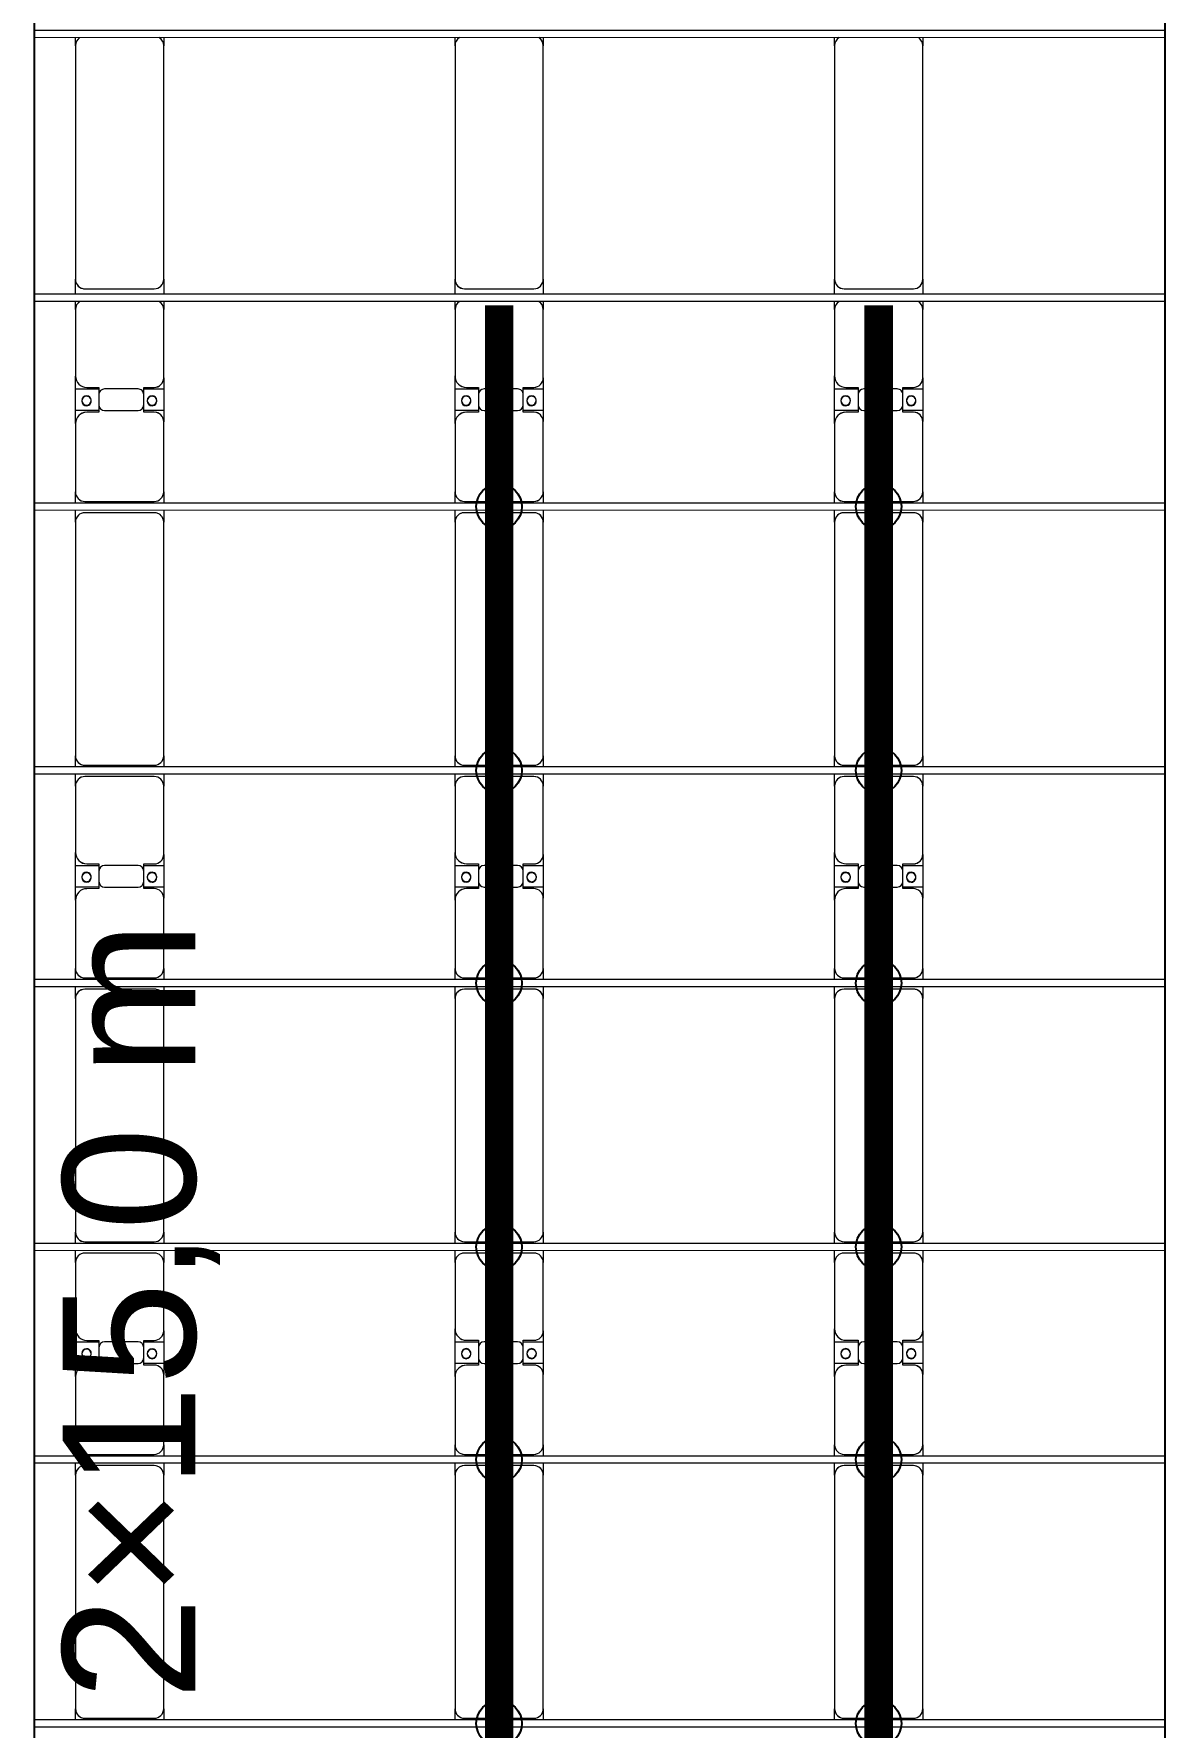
# Model space of a CAD drawing. Header units: millimetres. Extents: x -496478 to -186190, y -204059 to -87354.
# Drawn here: x -445192 to -439231, y -177639 to -168719 of the extents above; entities that cross this region are included whole.
import ezdxf

# ---------------------------------------------------------------- set-up
doc = ezdxf.new("R2010")
doc.units = ezdxf.units.MM
for name, color, linetype, lineweight in [('A-DETL-MBND', 5, 'Continuous', 9), ('A-GENM', 13, 'Continuous', 9), ('S-BEAM', 12, 'Continuous', 9)]:
    doc.layers.add(name, color=color, linetype=linetype, lineweight=lineweight)
doc.layers.add('GC-GHI CHU', color=2, linetype='Continuous')
doc.layers.add('GC-HOP 40x60 GIA CUONG', color=1, linetype='Continuous')
doc.styles.add('GC_VN', font='arial.ttf')

# ---------------------------------------------------------------- blocks, each defined once
blk = doc.blocks.new('Dầm C52 - Dầm C52-V86-BỐ TRÍ KHUNG KẾT CẤU BÈ PIN 01')
at = {"layer": 'S-BEAM', "color": 1}
for p, q in [((49389.1, 20), (55349.1, 20)), ((55349.1, -20), (49389.1, -20))]:
    blk.add_line(p, q, dxfattribs=at)
blk = doc.blocks.new('Dầm C52 - Hộp 40x60-25667-BỐ TRÍ KHUNG KẾT CẤU BÈ PIN 01')
at = {"layer": 'S-BEAM', "color": 3, "lineweight": 25}
blk.add_line((-45235.9, 20), (45235.9, 20), dxfattribs=at)
blk = doc.blocks.new('Dai phao do pin - DẢI PHAO ĐỠ PIN-15373-BỐ TRÍ KHUNG KẾT CẤU BÈ PIN 01')
at = {"layer": 'A-DETL-MBND', "color": 8}
for p, q in [((4342.6, 241.6), (4399.7, 241.6)), ((4349.7, 191.6), (4349.7, -173.4)), ((5630.3, 241.6), (4399.7, 241.6)), ((5630.3, 241.6), (5692.6, 241.6)), ((5680.3, -173.4), (5680.3, 191.6)), ((5732.6, 241.6), (5789.7, 241.6)), ((5739.7, 191.6), (5739.7, -173.4)), ((6149.7, 241.6), (5789.7, 241.6)), ((6149.7, 241.6), (6332.2, 241.6)), ((6209.7, 118.2), (6209.7, 181.6)), ((6217.8, 241.6), (6400.3, 241.6)), ((6217.8, 118.2), (6217.8, 241.6)), ((6332.2, 241.6), (6332.2, 118.2)), ((6340.3, 181.6), (6340.3, 118.2)), ((6750.3, 241.6), (6400.3, 241.6)), ((6750.3, 241.6), (6812.6, 241.6)), ((6800.3, -173.4), (6800.3, 191.6)), ((6852.6, 241.6), (6909.7, 241.6)), ((6859.7, 191.6), (6859.7, -173.4)), ((8140.3, 241.6), (6909.7, 241.6)), ((8140.3, 241.6), (8202.6, 241.6)), ((8190.3, -173.4), (8190.3, 191.6)), ((8243.3, 241.6), (8299.7, 241.6)), ((8249.7, 191.6), (8249.7, -173.4)), ((8659.7, 241.6), (8299.7, 241.6)), ((8659.7, 241.6), (8842.2, 241.6)), ((8719.7, 118.2), (8719.7, 181.6)), ((8727.8, 241.6), (8910.3, 241.6)), ((8727.8, 118.2), (8727.8, 241.6)), ((8842.2, 241.6), (8842.2, 118.2)), ((8850.3, 181.6), (8850.3, 118.2)), ((9260.3, 241.6), (8910.3, 241.6)), ((9260.3, 241.6), (9322.6, 241.6)), ((9310.3, -173.4), (9310.3, 191.6)), ((9362.6, 241.6), (9419.7, 241.6)), ((9369.7, 191.6), (9369.7, -173.4)), ((10650.3, 241.6), (9419.7, 241.6)), ((10650.3, 241.6), (10712.6, 241.6)), ((10700.3, -173.4), (10700.3, 191.6)), ((10752.6, 241.6), (10809.7, 241.6)), ((10759.7, 191.6), (10759.7, -173.4)), ((11169.7, 241.6), (10809.7, 241.6)), ((11169.7, 241.6), (11352.2, 241.6)), ((11229.7, 118.2), (11229.7, 181.6)), ((11237.8, 241.6), (11420.3, 241.6)), ((11237.8, 118.2), (11237.8, 241.6)), ((11352.2, 241.6), (11352.2, 118.2)), ((11360.3, 181.6), (11360.3, 118.2)), ((11770.3, 241.6), (11420.3, 241.6)), ((11770.3, 241.6), (11812.6, 241.6)), ((11852.6, 241.6), (11929.7, 241.6)), ((11879.7, 191.6), (11879.7, -173.4)), ((13160.3, 241.6), (11929.7, 241.6)), ((13160.3, 241.6), (13202.6, 241.6)), ((6302.2, 118.2), (6209.7, 118.2)), ((6340.3, 118.2), (6247.8, 118.2)), ((8812.2, 118.2), (8719.7, 118.2)), ((8850.3, 118.2), (8757.8, 118.2)), ((11322.2, 118.2), (11229.7, 118.2)), ((11360.3, 118.2), (11267.8, 118.2)), ((6217.8, 88.2), (6217.8, -88.2)), ((6332.2, -88.2), (6332.2, 88.2)), ((8727.8, 88.2), (8727.8, -88.2)), ((8842.2, -88.2), (8842.2, 88.2)), ((11237.8, 88.2), (11237.8, -88.2)), ((11352.2, -88.2), (11352.2, 88.2)), ((6209.7, -173.4), (6209.7, -118.2)), ((6209.7, -118.2), (6302.2, -118.2)), ((6217.8, -223.4), (6217.8, -118.2)), ((6247.8, -118.2), (6340.3, -118.2)), ((6332.2, -118.2), (6332.2, -223.4)), ((6340.3, -118.2), (6340.3, -173.4)), ((8719.7, -173.4), (8719.7, -118.2)), ((8719.7, -118.2), (8812.2, -118.2)), ((8727.8, -223.4), (8727.8, -118.2)), ((8757.8, -118.2), (8850.3, -118.2)), ((8842.2, -118.2), (8842.2, -223.4)), ((8850.3, -118.2), (8850.3, -173.4)), ((11229.7, -173.4), (11229.7, -118.2)), ((11229.7, -118.2), (11322.2, -118.2)), ((11237.8, -223.4), (11237.8, -118.2)), ((11267.8, -118.2), (11360.3, -118.2)), ((11352.2, -118.2), (11352.2, -223.4)), ((11360.3, -118.2), (11360.3, -173.4)), ((4399.7, -223.4), (4342.6, -223.4)), ((4399.7, -223.4), (5630.3, -223.4)), ((5692.6, -223.4), (5630.3, -223.4)), ((5789.7, -223.4), (5732.6, -223.4)), ((5789.7, -223.4), (6159.7, -223.4)), ((6332.2, -223.4), (6159.7, -223.4)), ((6390.3, -223.4), (6217.8, -223.4)), ((6390.3, -223.4), (6750.3, -223.4)), ((6812.6, -223.4), (6750.3, -223.4)), ((6909.7, -223.4), (6852.6, -223.4)), ((6909.7, -223.4), (8140.3, -223.4)), ((8202.6, -223.4), (8140.3, -223.4)), ((8299.7, -223.4), (8243.3, -223.4)), ((8299.7, -223.4), (8669.7, -223.4)), ((8842.2, -223.4), (8669.8, -223.4)), ((8900.3, -223.4), (8727.8, -223.4)), ((8900.3, -223.4), (9260.3, -223.4)), ((9322.6, -223.4), (9260.3, -223.4)), ((9419.7, -223.4), (9362.6, -223.4)), ((9419.7, -223.4), (10650.3, -223.4)), ((10712.6, -223.4), (10650.3, -223.4)), ((10809.7, -223.4), (10752.6, -223.4)), ((10809.7, -223.4), (11179.7, -223.4)), ((11352.2, -223.4), (11179.7, -223.4)), ((11410.3, -223.4), (11237.8, -223.4)), ((11410.3, -223.4), (11770.3, -223.4)), ((11812.6, -223.4), (11770.3, -223.4)), ((11929.7, -223.4), (11852.6, -223.4)), ((11929.7, -223.4), (13160.3, -223.4)), ((13202.6, -223.4), (13160.3, -223.4))]:
    blk.add_line(p, q, dxfattribs=at)
for centre, radius, start, end in [((4399.7, 191.6), 50, 90, 180), ((4399.7, 191.6), 50, 105, 180), ((5630.3, 191.6), 50, 360, 90), ((5630.3, 191.6), 50, 15, 90), ((5789.7, 191.6), 50, 90, 180), ((5789.7, 191.6), 50, 135, 180), ((6149.7, 181.6), 60, 0, 90), ((6149.7, 181.6), 60, 0, 45), ((6268.6, 183.2), 25, 0, 180), ((6268.6, 183.2), 25, 180, 360), ((6271.4, 183.2), 25, 0, 180), ((6271.4, 183.2), 25, 180, 0), ((6271.4, 183.2), 25, 180, 195), ((6400.3, 181.6), 60, 90, 180), ((6400.3, 181.6), 60, 135, 180), ((6750.3, 191.6), 50, 360, 90), ((6750.3, 191.6), 50, 360, 45), ((6909.7, 191.6), 50, 90, 180), ((6909.7, 191.6), 50, 105, 180), ((8140.3, 191.6), 50, 360, 90), ((8140.3, 191.6), 50, 15, 90), ((8299.7, 191.6), 50, 90, 180), ((8299.7, 191.6), 50, 135, 180), ((8659.7, 181.6), 60, 0, 90), ((8659.7, 181.6), 60, 0, 45), ((8778.6, 183.2), 25, 360, 180), ((8778.6, 183.2), 25, 180, 360), ((8781.4, 183.2), 25, 360, 180), ((8781.4, 183.2), 25, 180, 0), ((8781.4, 183.2), 25, 180, 195), ((8910.3, 181.6), 60, 90, 180), ((8910.3, 181.6), 60, 135, 180), ((9260.3, 191.6), 50, 360, 90), ((9260.3, 191.6), 50, 360, 45), ((9419.7, 191.6), 50, 90, 180), ((9419.7, 191.6), 50, 105, 180), ((10650.3, 191.6), 50, 360, 90), ((10650.3, 191.6), 50, 15, 90), ((10809.7, 191.6), 50, 90, 180), ((10809.7, 191.6), 50, 135, 180), ((11169.7, 181.6), 60, 0, 90), ((11169.7, 181.6), 60, 5.14709, 45), ((11288.6, 183.2), 25, 0, 180), ((11288.6, 183.2), 25, 180, 0), ((11291.4, 183.2), 25, 360, 180), ((11291.4, 183.2), 25, 180, 360), ((11291.4, 183.2), 25, 180, 195), ((11420.3, 181.6), 60, 90, 180), ((11420.3, 181.6), 60, 135, 180), ((11770.3, 191.6), 50, 31.88589, 90), ((11770.3, 191.6), 50, 31.88589, 45), ((11929.7, 191.6), 50, 90, 180), ((11929.7, 191.6), 50, 105, 180), ((13160.3, 191.6), 50, 31.88589, 90), ((13160.3, 191.6), 50, 31.88589, 90), ((6247.8, 88.2), 30, 90, 180), ((6302.2, 88.2), 30, 360, 90), ((8757.8, 88.2), 30, 90, 180), ((8812.2, 88.2), 30, 360, 90), ((11267.8, 88.2), 30, 90, 180), ((11322.2, 88.2), 30, 0, 90), ((6247.8, -88.2), 30, 180, 270), ((6302.2, -88.2), 30, 270, 360), ((8757.8, -88.2), 30, 180, 270), ((8812.2, -88.2), 30, 270, 360), ((11267.8, -88.2), 30, 180, 270), ((11322.2, -88.2), 30, 270, 0), ((4399.7, -173.4), 50, 180, 270), ((4399.7, -173.4), 50, 180, 270), ((5630.3, -173.4), 50, 270, 360), ((5630.3, -173.4), 50, 285, 360), ((5789.7, -173.4), 50, 180, 270), ((5789.7, -173.4), 50, 180, 225), ((6159.7, -173.4), 50, 270, 360), ((6159.7, -173.4), 50, 315, 360), ((6268.6, -161.8), 25, 0, 180), ((6268.6, -161.8), 25, 180, 0), ((6271.4, -161.8), 25, 0, 180), ((6271.4, -161.8), 25, 120, 180), ((6271.4, -161.8), 25, 180, 360), ((6271.4, -161.8), 25, 75, 105), ((6268.6, -161.8), 25, 75, 90), ((6268.6, -161.8), 25, 30, 45), ((6268.6, -161.8), 25, 0, 15), ((6390.3, -173.4), 50, 180, 270), ((6390.3, -173.4), 50, 180, 225), ((6750.3, -173.4), 50, 270, 360), ((6750.3, -173.4), 50, 315, 360), ((6909.7, -173.4), 50, 180, 270), ((6909.7, -173.4), 50, 180, 270), ((8140.3, -173.4), 50, 270, 360), ((8140.3, -173.4), 50, 285, 360), ((8299.7, -173.4), 50, 180, 270), ((8299.7, -173.4), 50, 180, 225), ((8669.7, -173.4), 50, 270, 0), ((8669.7, -173.4), 50, 315, 360), ((8778.6, -161.8), 25, 0, 180), ((8778.6, -161.8), 25, 180, 0), ((8781.4, -161.8), 25, 0, 180), ((8781.4, -161.8), 25, 120, 180), ((8781.4, -161.8), 25, 180, 0), ((8781.4, -161.8), 25, 75, 105), ((8778.6, -161.8), 25, 75, 90), ((8778.6, -161.8), 25, 30, 45), ((8778.6, -161.8), 25, 0, 15), ((8900.3, -173.4), 50, 180, 270), ((8900.3, -173.4), 50, 180, 225), ((9260.3, -173.4), 50, 270, 360), ((9260.3, -173.4), 50, 315, 360), ((9419.7, -173.4), 50, 180, 270), ((9419.7, -173.4), 50, 180, 270), ((10650.3, -173.4), 50, 270, 360), ((10650.3, -173.4), 50, 285, 360), ((10809.7, -173.4), 50, 180, 270), ((10809.7, -173.4), 50, 180, 225), ((11179.7, -173.4), 50, 270, 360), ((11288.6, -161.8), 25, 0, 180), ((11288.6, -161.8), 25, 180, 0), ((11291.4, -161.8), 25, 360, 180), ((11291.4, -161.8), 25, 120, 180), ((11291.4, -161.8), 25, 180, 360), ((11291.4, -161.8), 25, 75, 105), ((11288.6, -161.8), 25, 75, 90), ((11288.6, -161.8), 25, 30, 45), ((11288.6, -161.8), 25, 0, 15), ((11410.3, -173.4), 50, 180, 270), ((11410.3, -173.4), 50, 180, 225), ((11929.7, -173.4), 50, 180, 270), ((11929.7, -173.4), 50, 180, 270), ((11179.7, -173.4), 50, 315, 353.78087), ((11770.3, -173.4), 50, 270, 328.11411), ((11770.3, -173.4), 50, 315, 328.11411), ((13160.3, -173.4), 50, 270, 328.11411), ((13160.3, -173.4), 50, 285, 328.11411)]:
    blk.add_arc(centre, radius, start, end, dxfattribs=at)
blk = doc.blocks.new('Dai phao do pin - DẢI PHAO ĐỠ PIN-V97-BỐ TRÍ KHUNG KẾT CẤU BÈ PIN 01')
at = {"layer": 'A-DETL-MBND', "color": 8}
for p, q in [((4342.6, 241.6), (4399.7, 241.6)), ((4349.7, 191.6), (4349.7, -173.4)), ((5630.3, 241.6), (4399.7, 241.6)), ((5630.3, 241.6), (5692.6, 241.6)), ((5680.3, -173.4), (5680.3, 191.6)), ((5732.6, 241.6), (5789.7, 241.6)), ((5739.7, 191.6), (5739.7, -173.4)), ((6149.7, 241.6), (5789.7, 241.6)), ((6149.7, 241.6), (6332.2, 241.6)), ((6209.7, 118.2), (6209.7, 181.6)), ((6217.8, 241.6), (6400.3, 241.6)), ((6217.8, 118.2), (6217.8, 241.6)), ((6332.2, 241.6), (6332.2, 118.2)), ((6340.3, 181.6), (6340.3, 118.2)), ((6750.3, 241.6), (6400.3, 241.6)), ((6750.3, 241.6), (6812.6, 241.6)), ((6800.3, -173.4), (6800.3, 191.6)), ((6852.6, 241.6), (6909.7, 241.6)), ((6859.7, 191.6), (6859.7, -173.4)), ((8140.3, 241.6), (6909.7, 241.6)), ((8140.3, 241.6), (8202.6, 241.6)), ((8190.3, -173.4), (8190.3, 191.6)), ((8243.3, 241.6), (8299.7, 241.6)), ((8249.7, 191.6), (8249.7, -173.4)), ((8659.7, 241.6), (8299.7, 241.6)), ((8659.7, 241.6), (8842.2, 241.6)), ((8719.7, 118.2), (8719.7, 181.6)), ((8727.8, 241.6), (8910.3, 241.6)), ((8727.8, 118.2), (8727.8, 241.6)), ((8842.2, 241.6), (8842.2, 118.2)), ((8850.3, 181.6), (8850.3, 118.2)), ((9260.3, 241.6), (8910.3, 241.6)), ((9260.3, 241.6), (9322.6, 241.6)), ((9310.3, -173.4), (9310.3, 191.6)), ((9362.6, 241.6), (9419.7, 241.6)), ((9369.7, 191.6), (9369.7, -173.4)), ((10650.3, 241.6), (9419.7, 241.6)), ((10650.3, 241.6), (10712.6, 241.6)), ((10700.3, -173.4), (10700.3, 191.6)), ((10752.6, 241.6), (10809.7, 241.6)), ((10759.7, 191.6), (10759.7, -173.4)), ((11169.7, 241.6), (10809.7, 241.6)), ((11169.7, 241.6), (11352.2, 241.6)), ((11229.7, 118.2), (11229.7, 181.6)), ((11237.8, 241.6), (11420.3, 241.6)), ((11237.8, 118.2), (11237.8, 241.6)), ((11352.2, 241.6), (11352.2, 118.2)), ((11360.3, 181.6), (11360.3, 118.2)), ((11770.3, 241.6), (11420.3, 241.6)), ((11770.3, 241.6), (11812.6, 241.6)), ((11852.6, 241.6), (11929.7, 241.6)), ((11879.7, 191.6), (11879.7, -173.4)), ((13160.3, 241.6), (11929.7, 241.6)), ((13160.3, 241.6), (13202.6, 241.6)), ((6302.2, 118.2), (6209.7, 118.2)), ((6340.3, 118.2), (6247.8, 118.2)), ((8812.2, 118.2), (8719.7, 118.2)), ((8850.3, 118.2), (8757.8, 118.2)), ((11322.2, 118.2), (11229.7, 118.2)), ((11360.3, 118.2), (11267.8, 118.2)), ((6217.8, 88.2), (6217.8, -88.2)), ((6332.2, -88.2), (6332.2, 88.2)), ((8727.8, 88.2), (8727.8, -88.2)), ((8842.2, -88.2), (8842.2, 88.2)), ((11237.8, 88.2), (11237.8, -88.2)), ((11352.2, -88.2), (11352.2, 88.2)), ((6209.7, -173.4), (6209.7, -118.2)), ((6209.7, -118.2), (6302.2, -118.2)), ((6217.8, -223.4), (6217.8, -118.2)), ((6247.8, -118.2), (6340.3, -118.2)), ((6332.2, -118.2), (6332.2, -223.4)), ((6340.3, -118.2), (6340.3, -173.4)), ((8719.7, -173.4), (8719.7, -118.2)), ((8719.7, -118.2), (8812.2, -118.2)), ((8727.8, -223.4), (8727.8, -118.2)), ((8757.8, -118.2), (8850.3, -118.2)), ((8842.2, -118.2), (8842.2, -223.4)), ((8850.3, -118.2), (8850.3, -173.4)), ((11229.7, -173.4), (11229.7, -118.2)), ((11229.7, -118.2), (11322.2, -118.2)), ((11237.8, -223.4), (11237.8, -118.2)), ((11267.8, -118.2), (11360.3, -118.2)), ((11352.2, -118.2), (11352.2, -223.4)), ((11360.3, -118.2), (11360.3, -173.4)), ((4399.7, -223.4), (4342.6, -223.4)), ((4399.7, -223.4), (5630.3, -223.4)), ((5692.6, -223.4), (5630.3, -223.4)), ((5789.7, -223.4), (5732.6, -223.4)), ((5789.7, -223.4), (6159.7, -223.4)), ((6332.2, -223.4), (6159.7, -223.4)), ((6390.3, -223.4), (6217.8, -223.4)), ((6390.3, -223.4), (6750.3, -223.4)), ((6812.6, -223.4), (6750.3, -223.4)), ((6909.7, -223.4), (6852.6, -223.4)), ((6909.7, -223.4), (8140.3, -223.4)), ((8202.6, -223.4), (8140.3, -223.4)), ((8299.7, -223.4), (8243.3, -223.4)), ((8299.7, -223.4), (8669.7, -223.4)), ((8842.2, -223.4), (8669.8, -223.4)), ((8900.3, -223.4), (8727.8, -223.4)), ((8900.3, -223.4), (9260.3, -223.4)), ((9322.6, -223.4), (9260.3, -223.4)), ((9419.7, -223.4), (9362.6, -223.4)), ((9419.7, -223.4), (10650.3, -223.4)), ((10712.6, -223.4), (10650.3, -223.4)), ((10809.7, -223.4), (10752.6, -223.4)), ((10809.7, -223.4), (11179.7, -223.4)), ((11352.2, -223.4), (11179.7, -223.4)), ((11410.3, -223.4), (11237.8, -223.4)), ((11410.3, -223.4), (11770.3, -223.4)), ((11812.6, -223.4), (11770.3, -223.4)), ((11929.7, -223.4), (11852.6, -223.4)), ((11929.7, -223.4), (13160.3, -223.4)), ((13202.6, -223.4), (13160.3, -223.4))]:
    blk.add_line(p, q, dxfattribs=at)
for centre, radius, start, end in [((4399.7, 191.6), 50, 90, 180), ((4399.7, 191.6), 50, 105, 180), ((5630.3, 191.6), 50, 360, 90), ((5630.3, 191.6), 50, 15, 90), ((5789.7, 191.6), 50, 90, 180), ((5789.7, 191.6), 50, 135, 180), ((6149.7, 181.6), 60, 0, 90), ((6149.7, 181.6), 60, 0, 45), ((6268.6, 183.2), 25, 0, 180), ((6268.6, 183.2), 25, 180, 360), ((6271.4, 183.2), 25, 0, 180), ((6271.4, 183.2), 25, 180, 0), ((6271.4, 183.2), 25, 180, 195), ((6400.3, 181.6), 60, 90, 180), ((6400.3, 181.6), 60, 135, 180), ((6750.3, 191.6), 50, 360, 90), ((6750.3, 191.6), 50, 360, 45), ((6909.7, 191.6), 50, 90, 180), ((6909.7, 191.6), 50, 105, 180), ((8140.3, 191.6), 50, 360, 90), ((8140.3, 191.6), 50, 15, 90), ((8299.7, 191.6), 50, 90, 180), ((8299.7, 191.6), 50, 135, 180), ((8659.7, 181.6), 60, 0, 90), ((8659.7, 181.6), 60, 0, 45), ((8778.6, 183.2), 25, 360, 180), ((8778.6, 183.2), 25, 180, 360), ((8781.4, 183.2), 25, 360, 180), ((8781.4, 183.2), 25, 180, 0), ((8781.4, 183.2), 25, 180, 195), ((8910.3, 181.6), 60, 90, 180), ((8910.3, 181.6), 60, 135, 180), ((9260.3, 191.6), 50, 360, 90), ((9260.3, 191.6), 50, 360, 45), ((9419.7, 191.6), 50, 90, 180), ((9419.7, 191.6), 50, 105, 180), ((10650.3, 191.6), 50, 360, 90), ((10650.3, 191.6), 50, 15, 90), ((10809.7, 191.6), 50, 90, 180), ((10809.7, 191.6), 50, 135, 180), ((11169.7, 181.6), 60, 0, 90), ((11169.7, 181.6), 60, 4.95282, 45), ((11288.6, 183.2), 25, 0, 180), ((11288.6, 183.2), 25, 180, 0), ((11291.4, 183.2), 25, 360, 180), ((11291.4, 183.2), 25, 180, 360), ((11291.4, 183.2), 25, 180, 195), ((11420.3, 181.6), 60, 90, 180), ((11420.3, 181.6), 60, 135, 180), ((11770.3, 191.6), 50, 31.88589, 90), ((11770.3, 191.6), 50, 31.88589, 45), ((11929.7, 191.6), 50, 90, 180), ((11929.7, 191.6), 50, 105, 180), ((13160.3, 191.6), 50, 31.88589, 90), ((13160.3, 191.6), 50, 31.88589, 90), ((6247.8, 88.2), 30, 90, 180), ((6302.2, 88.2), 30, 360, 90), ((8757.8, 88.2), 30, 90, 180), ((8812.2, 88.2), 30, 360, 90), ((11267.8, 88.2), 30, 90, 180), ((11322.2, 88.2), 30, 0, 90), ((6247.8, -88.2), 30, 180, 270), ((6302.2, -88.2), 30, 270, 360), ((8757.8, -88.2), 30, 180, 270), ((8812.2, -88.2), 30, 270, 360), ((11267.8, -88.2), 30, 180, 270), ((11322.2, -88.2), 30, 270, 0), ((4399.7, -173.4), 50, 180, 270), ((4399.7, -173.4), 50, 180, 270), ((5630.3, -173.4), 50, 270, 360), ((5630.3, -173.4), 50, 285, 360), ((5789.7, -173.4), 50, 180, 270), ((5789.7, -173.4), 50, 180, 225), ((6159.7, -173.4), 50, 270, 360), ((6159.7, -173.4), 50, 315, 360), ((6268.6, -161.8), 25, 0, 180), ((6268.6, -161.8), 25, 180, 0), ((6271.4, -161.8), 25, 0, 180), ((6271.4, -161.8), 25, 120, 180), ((6271.4, -161.8), 25, 180, 360), ((6271.4, -161.8), 25, 75, 105), ((6268.6, -161.8), 25, 75, 90), ((6268.6, -161.8), 25, 30, 45), ((6268.6, -161.8), 25, 0, 15), ((6390.3, -173.4), 50, 180, 270), ((6390.3, -173.4), 50, 180, 225), ((6750.3, -173.4), 50, 270, 360), ((6750.3, -173.4), 50, 315, 360), ((6909.7, -173.4), 50, 180, 270), ((6909.7, -173.4), 50, 180, 270), ((8140.3, -173.4), 50, 270, 360), ((8140.3, -173.4), 50, 285, 360), ((8299.7, -173.4), 50, 180, 270), ((8299.7, -173.4), 50, 180, 225), ((8669.7, -173.4), 50, 270, 0), ((8669.7, -173.4), 50, 315, 360), ((8778.6, -161.8), 25, 0, 180), ((8778.6, -161.8), 25, 180, 0), ((8781.4, -161.8), 25, 0, 180), ((8781.4, -161.8), 25, 120, 180), ((8781.4, -161.8), 25, 180, 0), ((8781.4, -161.8), 25, 75, 105), ((8778.6, -161.8), 25, 75, 90), ((8778.6, -161.8), 25, 30, 45), ((8778.6, -161.8), 25, 0, 15), ((8900.3, -173.4), 50, 180, 270), ((8900.3, -173.4), 50, 180, 225), ((9260.3, -173.4), 50, 270, 360), ((9260.3, -173.4), 50, 315, 360), ((9419.7, -173.4), 50, 180, 270), ((9419.7, -173.4), 50, 180, 270), ((10650.3, -173.4), 50, 270, 360), ((10650.3, -173.4), 50, 285, 360), ((10809.7, -173.4), 50, 180, 270), ((10809.7, -173.4), 50, 180, 225), ((11179.7, -173.4), 50, 270, 360), ((11288.6, -161.8), 25, 0, 180), ((11288.6, -161.8), 25, 180, 0), ((11291.4, -161.8), 25, 360, 180), ((11291.4, -161.8), 25, 120, 180), ((11291.4, -161.8), 25, 180, 360), ((11291.4, -161.8), 25, 75, 105), ((11288.6, -161.8), 25, 75, 90), ((11288.6, -161.8), 25, 30, 45), ((11288.6, -161.8), 25, 0, 15), ((11410.3, -173.4), 50, 180, 270), ((11410.3, -173.4), 50, 180, 225), ((11929.7, -173.4), 50, 180, 270), ((11929.7, -173.4), 50, 180, 270), ((11179.7, -173.4), 50, 315, 354.01403), ((11770.3, -173.4), 50, 270, 328.11411), ((11770.3, -173.4), 50, 315, 328.11411), ((13160.3, -173.4), 50, 270, 328.11411), ((13160.3, -173.4), 50, 285, 328.11411)]:
    blk.add_arc(centre, radius, start, end, dxfattribs=at)
blk = doc.blocks.new('Dai phao do pin - DẢI PHAO ĐỠ PIN-V98-BỐ TRÍ KHUNG KẾT CẤU BÈ PIN 01')
at = {"layer": 'A-DETL-MBND', "color": 8}
for p, q in [((4342.6, 241.6), (4399.7, 241.6)), ((4349.7, 191.6), (4349.7, -173.4)), ((5630.3, 241.6), (4399.7, 241.6)), ((5630.3, 241.6), (5692.6, 241.6)), ((5680.3, -173.4), (5680.3, 191.6)), ((5732.6, 241.6), (5789.7, 241.6)), ((5739.7, 191.6), (5739.7, -173.4)), ((6149.7, 241.6), (5789.7, 241.6)), ((6149.7, 241.6), (6332.2, 241.6)), ((6209.7, 118.2), (6209.7, 181.6)), ((6217.8, 241.6), (6400.3, 241.6)), ((6217.8, 118.2), (6217.8, 241.6)), ((6332.2, 241.6), (6332.2, 118.2)), ((6340.3, 181.6), (6340.3, 118.2)), ((6750.3, 241.6), (6400.3, 241.6)), ((6750.3, 241.6), (6812.6, 241.6)), ((6800.3, -173.4), (6800.3, 191.6)), ((6852.6, 241.6), (6909.7, 241.6)), ((6859.7, 191.6), (6859.7, -173.4)), ((8140.3, 241.6), (6909.7, 241.6)), ((8140.3, 241.6), (8202.6, 241.6)), ((8190.3, -173.4), (8190.3, 191.6)), ((8243.3, 241.6), (8299.7, 241.6)), ((8249.7, 191.6), (8249.7, -173.4)), ((8659.7, 241.6), (8299.7, 241.6)), ((8659.7, 241.6), (8842.2, 241.6)), ((8719.7, 118.2), (8719.7, 181.6)), ((8727.8, 241.6), (8910.3, 241.6)), ((8727.8, 118.2), (8727.8, 241.6)), ((8842.2, 241.6), (8842.2, 118.2)), ((8850.3, 181.6), (8850.3, 118.2)), ((9260.3, 241.6), (8910.3, 241.6)), ((9260.3, 241.6), (9322.6, 241.6)), ((9310.3, -173.4), (9310.3, 191.6)), ((9362.6, 241.6), (9419.7, 241.6)), ((9369.7, 191.6), (9369.7, -173.4)), ((10650.3, 241.6), (9419.7, 241.6)), ((10650.3, 241.6), (10712.6, 241.6)), ((10700.3, -173.4), (10700.3, 191.6)), ((10752.6, 241.6), (10809.7, 241.6)), ((10759.7, 191.6), (10759.7, -173.4)), ((11169.7, 241.6), (10809.7, 241.6)), ((11169.7, 241.6), (11352.2, 241.6)), ((11229.7, 118.2), (11229.7, 181.6)), ((11237.8, 241.6), (11420.3, 241.6)), ((11237.8, 118.2), (11237.8, 241.6)), ((11352.2, 241.6), (11352.2, 118.2)), ((11360.3, 181.6), (11360.3, 118.2)), ((11770.3, 241.6), (11420.3, 241.6)), ((11770.3, 241.6), (11812.6, 241.6)), ((11852.6, 241.6), (11929.7, 241.6)), ((11879.7, 191.6), (11879.7, -173.4)), ((13160.3, 241.6), (11929.7, 241.6)), ((13160.3, 241.6), (13202.6, 241.6)), ((6302.2, 118.2), (6209.7, 118.2)), ((6340.3, 118.2), (6247.8, 118.2)), ((8812.2, 118.2), (8719.7, 118.2)), ((8850.3, 118.2), (8757.8, 118.2)), ((11322.2, 118.2), (11229.7, 118.2)), ((11360.3, 118.2), (11267.8, 118.2)), ((6217.8, 88.2), (6217.8, -88.2)), ((6332.2, -88.2), (6332.2, 88.2)), ((8727.8, 88.2), (8727.8, -88.2)), ((8842.2, -88.2), (8842.2, 88.2)), ((11237.8, 88.2), (11237.8, -88.2)), ((11352.2, -88.2), (11352.2, 88.2)), ((6209.7, -173.4), (6209.7, -118.2)), ((6209.7, -118.2), (6302.2, -118.2)), ((6217.8, -223.4), (6217.8, -118.2)), ((6247.8, -118.2), (6340.3, -118.2)), ((6332.2, -118.2), (6332.2, -223.4)), ((6340.3, -118.2), (6340.3, -173.4)), ((8719.7, -173.4), (8719.7, -118.2)), ((8719.7, -118.2), (8812.2, -118.2)), ((8727.8, -223.4), (8727.8, -118.2)), ((8757.8, -118.2), (8850.3, -118.2)), ((8842.2, -118.2), (8842.2, -223.4)), ((8850.3, -118.2), (8850.3, -173.4)), ((11229.7, -173.4), (11229.7, -118.2)), ((11229.7, -118.2), (11322.2, -118.2)), ((11237.8, -223.4), (11237.8, -118.2)), ((11267.8, -118.2), (11360.3, -118.2)), ((11352.2, -118.2), (11352.2, -223.4)), ((11360.3, -118.2), (11360.3, -173.4)), ((4399.7, -223.4), (4342.6, -223.4)), ((4399.7, -223.4), (5630.3, -223.4)), ((5692.6, -223.4), (5630.3, -223.4)), ((5789.7, -223.4), (5732.6, -223.4)), ((5789.7, -223.4), (6159.7, -223.4)), ((6332.2, -223.4), (6159.7, -223.4)), ((6390.3, -223.4), (6217.8, -223.4)), ((6390.3, -223.4), (6750.3, -223.4)), ((6812.6, -223.4), (6750.3, -223.4)), ((6909.7, -223.4), (6852.6, -223.4)), ((6909.7, -223.4), (8140.3, -223.4)), ((8202.6, -223.4), (8140.3, -223.4)), ((8299.7, -223.4), (8243.3, -223.4)), ((8299.7, -223.4), (8669.7, -223.4)), ((8842.2, -223.4), (8669.8, -223.4)), ((8900.3, -223.4), (8727.8, -223.4)), ((8900.3, -223.4), (9260.3, -223.4)), ((9322.6, -223.4), (9260.3, -223.4)), ((9419.7, -223.4), (9362.6, -223.4)), ((9419.7, -223.4), (10650.3, -223.4)), ((10712.6, -223.4), (10650.3, -223.4)), ((10809.7, -223.4), (10752.6, -223.4)), ((10809.7, -223.4), (11179.7, -223.4)), ((11352.2, -223.4), (11179.7, -223.4)), ((11410.3, -223.4), (11237.8, -223.4)), ((11410.3, -223.4), (11770.3, -223.4)), ((11812.6, -223.4), (11770.3, -223.4)), ((11929.7, -223.4), (11852.6, -223.4)), ((11929.7, -223.4), (13160.3, -223.4)), ((13202.6, -223.4), (13160.3, -223.4))]:
    blk.add_line(p, q, dxfattribs=at)
for centre, radius, start, end in [((4399.7, 191.6), 50, 90, 180), ((4399.7, 191.6), 50, 105, 180), ((5630.3, 191.6), 50, 360, 90), ((5630.3, 191.6), 50, 15, 90), ((5789.7, 191.6), 50, 90, 180), ((5789.7, 191.6), 50, 135, 180), ((6149.7, 181.6), 60, 0, 90), ((6149.7, 181.6), 60, 0, 45), ((6268.6, 183.2), 25, 0, 180), ((6268.6, 183.2), 25, 180, 360), ((6271.4, 183.2), 25, 0, 180), ((6271.4, 183.2), 25, 180, 0), ((6271.4, 183.2), 25, 180, 195), ((6400.3, 181.6), 60, 90, 180), ((6400.3, 181.6), 60, 135, 180), ((6750.3, 191.6), 50, 360, 90), ((6750.3, 191.6), 50, 360, 45), ((6909.7, 191.6), 50, 90, 180), ((6909.7, 191.6), 50, 105, 180), ((8140.3, 191.6), 50, 360, 90), ((8140.3, 191.6), 50, 15, 90), ((8299.7, 191.6), 50, 90, 180), ((8299.7, 191.6), 50, 135, 180), ((8659.7, 181.6), 60, 0, 90), ((8659.7, 181.6), 60, 0, 45), ((8778.6, 183.2), 25, 360, 180), ((8778.6, 183.2), 25, 180, 360), ((8781.4, 183.2), 25, 360, 180), ((8781.4, 183.2), 25, 180, 0), ((8781.4, 183.2), 25, 180, 195), ((8910.3, 181.6), 60, 90, 180), ((8910.3, 181.6), 60, 135, 180), ((9260.3, 191.6), 50, 360, 90), ((9260.3, 191.6), 50, 360, 45), ((9419.7, 191.6), 50, 90, 180), ((9419.7, 191.6), 50, 105, 180), ((10650.3, 191.6), 50, 360, 90), ((10650.3, 191.6), 50, 15, 90), ((10809.7, 191.6), 50, 90, 180), ((10809.7, 191.6), 50, 135, 180), ((11169.7, 181.6), 60, 0, 90), ((11169.7, 181.6), 60, 4.75855, 45), ((11288.6, 183.2), 25, 0, 180), ((11288.6, 183.2), 25, 180, 0), ((11291.4, 183.2), 25, 360, 180), ((11291.4, 183.2), 25, 180, 360), ((11291.4, 183.2), 25, 180, 195), ((11420.3, 181.6), 60, 90, 180), ((11420.3, 181.6), 60, 135, 180), ((11770.3, 191.6), 50, 31.88589, 90), ((11770.3, 191.6), 50, 31.88589, 45), ((11929.7, 191.6), 50, 90, 180), ((11929.7, 191.6), 50, 105, 180), ((13160.3, 191.6), 50, 31.88589, 90), ((13160.3, 191.6), 50, 31.88589, 90), ((6247.8, 88.2), 30, 90, 180), ((6302.2, 88.2), 30, 360, 90), ((8757.8, 88.2), 30, 90, 180), ((8812.2, 88.2), 30, 360, 90), ((11267.8, 88.2), 30, 90, 180), ((11322.2, 88.2), 30, 0, 90), ((6247.8, -88.2), 30, 180, 270), ((6302.2, -88.2), 30, 270, 360), ((8757.8, -88.2), 30, 180, 270), ((8812.2, -88.2), 30, 270, 360), ((11267.8, -88.2), 30, 180, 270), ((11322.2, -88.2), 30, 270, 0), ((4399.7, -173.4), 50, 180, 270), ((4399.7, -173.4), 50, 180, 270), ((5630.3, -173.4), 50, 270, 360), ((5630.3, -173.4), 50, 285, 360), ((5789.7, -173.4), 50, 180, 270), ((5789.7, -173.4), 50, 180, 225), ((6159.7, -173.4), 50, 270, 360), ((6159.7, -173.4), 50, 315, 360), ((6268.6, -161.8), 25, 0, 180), ((6268.6, -161.8), 25, 180, 0), ((6271.4, -161.8), 25, 0, 180), ((6271.4, -161.8), 25, 120, 180), ((6271.4, -161.8), 25, 180, 360), ((6271.4, -161.8), 25, 75, 105), ((6268.6, -161.8), 25, 75, 90), ((6268.6, -161.8), 25, 30, 45), ((6268.6, -161.8), 25, 0, 15), ((6390.3, -173.4), 50, 180, 270), ((6390.3, -173.4), 50, 180, 225), ((6750.3, -173.4), 50, 270, 360), ((6750.3, -173.4), 50, 315, 360), ((6909.7, -173.4), 50, 180, 270), ((6909.7, -173.4), 50, 180, 270), ((8140.3, -173.4), 50, 270, 360), ((8140.3, -173.4), 50, 285, 360), ((8299.7, -173.4), 50, 180, 270), ((8299.7, -173.4), 50, 180, 225), ((8669.7, -173.4), 50, 270, 0), ((8669.7, -173.4), 50, 315, 360), ((8778.6, -161.8), 25, 0, 180), ((8778.6, -161.8), 25, 180, 0), ((8781.4, -161.8), 25, 0, 180), ((8781.4, -161.8), 25, 120, 180), ((8781.4, -161.8), 25, 180, 0), ((8781.4, -161.8), 25, 75, 105), ((8778.6, -161.8), 25, 75, 90), ((8778.6, -161.8), 25, 30, 45), ((8778.6, -161.8), 25, 0, 15), ((8900.3, -173.4), 50, 180, 270), ((8900.3, -173.4), 50, 180, 225), ((9260.3, -173.4), 50, 270, 360), ((9260.3, -173.4), 50, 315, 360), ((9419.7, -173.4), 50, 180, 270), ((9419.7, -173.4), 50, 180, 270), ((10650.3, -173.4), 50, 270, 360), ((10650.3, -173.4), 50, 285, 360), ((10809.7, -173.4), 50, 180, 270), ((10809.7, -173.4), 50, 180, 225), ((11179.7, -173.4), 50, 270, 360), ((11288.6, -161.8), 25, 0, 180), ((11288.6, -161.8), 25, 180, 0), ((11291.4, -161.8), 25, 360, 180), ((11291.4, -161.8), 25, 120, 180), ((11291.4, -161.8), 25, 180, 360), ((11291.4, -161.8), 25, 75, 105), ((11288.6, -161.8), 25, 75, 90), ((11288.6, -161.8), 25, 30, 45), ((11288.6, -161.8), 25, 0, 15), ((11410.3, -173.4), 50, 180, 270), ((11410.3, -173.4), 50, 180, 225), ((11929.7, -173.4), 50, 180, 270), ((11929.7, -173.4), 50, 180, 270), ((11179.7, -173.4), 50, 315, 354.2472), ((11770.3, -173.4), 50, 270, 328.11411), ((11770.3, -173.4), 50, 315, 328.11411), ((13160.3, -173.4), 50, 270, 328.11411), ((13160.3, -173.4), 50, 285, 328.11411)]:
    blk.add_arc(centre, radius, start, end, dxfattribs=at)
blk = doc.blocks.new('Dầm C52 - Dầm C52-25118-BỐ TRÍ KHUNG KẾT CẤU BÈ PIN 01')
at = {"layer": 'S-BEAM', "color": 1}
for p, q in [((-24596.2, 20), (-18636.2, 20)), ((-18636.2, -20), (-24596.2, -20))]:
    blk.add_line(p, q, dxfattribs=at)
blk = doc.blocks.new('Dầm C52 - Hộp 40x60-25668-BỐ TRÍ KHUNG KẾT CẤU BÈ PIN 01')
at = {"layer": 'S-BEAM', "color": 3, "lineweight": 25}
blk.add_line((37704.457606, -20), (-37704.457606, -20), dxfattribs=at)
blk = doc.blocks.new('HOBANMONG_BEPIN 1_rvt-1-BỐ TRÍ KHUNG KẾT CẤU BÈ PIN 01')
at = {"layer": 'A-GENM', "lineweight": 9, "rotation": 90.00075860989342}
for name, p in [('Dai phao do pin - DẢI PHAO ĐỠ PIN-V98-BỐ TRÍ KHUNG KẾT CẤU BÈ PIN 01', (-444731.5, -181941.8)), ('Dai phao do pin - DẢI PHAO ĐỠ PIN-V97-BỐ TRÍ KHUNG KẾT CẤU BÈ PIN 01', (-442731.5, -181941.7)), ('Dai phao do pin - DẢI PHAO ĐỠ PIN-15373-BỐ TRÍ KHUNG KẾT CẤU BÈ PIN 01', (-440731.5, -181941.7))]:
    blk.add_blockref(name, p, dxfattribs=at)
at = {"layer": 'S-BEAM', "lineweight": 9}
for name, p, rotation in [('Dầm C52 - Hộp 40x60-25667-BỐ TRÍ KHUNG KẾT CẤU BÈ PIN 01', (-439212.1, -140519.8), 90.00075860989166), ('Dầm C52 - Hộp 40x60-25668-BỐ TRÍ KHUNG KẾT CẤU BÈ PIN 01', (-445212, -148051.3), 90.00075860989166), ('Dầm C52 - Dầm C52-V86-BỐ TRÍ KHUNG KẾT CẤU BÈ PIN 01', (-389842.6, -168718.4), 180.0007586094741), ('Dầm C52 - Dầm C52-V86-BỐ TRÍ KHUNG KẾT CẤU BÈ PIN 01', (-389842.5, -170108.4), 180.0007586094741), ('Dầm C52 - Dầm C52-25118-BỐ TRÍ KHUNG KẾT CẤU BÈ PIN 01', (-463827.9, -171209.4), 180.0007586094741), ('Dầm C52 - Dầm C52-25118-BỐ TRÍ KHUNG KẾT CẤU BÈ PIN 01', (-463827.8, -172599.4), 180.0007586094741), ('Dầm C52 - Dầm C52-25118-BỐ TRÍ KHUNG KẾT CẤU BÈ PIN 01', (-463827.8, -173719.4), 180.0007586094741), ('Dầm C52 - Dầm C52-25118-BỐ TRÍ KHUNG KẾT CẤU BÈ PIN 01', (-463827.8, -175109.4), 180.0007586094741), ('Dầm C52 - Dầm C52-25118-BỐ TRÍ KHUNG KẾT CẤU BÈ PIN 01', (-463827.8, -176229.4), 180.0007586094741), ('Dầm C52 - Dầm C52-25118-BỐ TRÍ KHUNG KẾT CẤU BÈ PIN 01', (-463827.8, -177619.4), 180.0007586094741)]:
    blk.add_blockref(name, p, dxfattribs=dict(at, rotation=rotation))

msp = doc.modelspace()

# ---------------------------------------------------------------- linework, layer by layer
at = {"layer": 'GC-HOP 40x60 GIA CUONG', "const_width": 150}
for points in [[(-442741.1, -185149.4), (-442741.1, -170149.4)], [(-440741.1, -185149.4), (-440741.1, -170149.4)]]:
    msp.add_lwpolyline(points, dxfattribs=at)
at = {"layer": 'GC-HOP 40x60 GIA CUONG'}
for centre in [(-442741.1, -171209.4), (-440741.1, -171209.4), (-442741.1, -172599.4), (-440741.1, -172599.4), (-442741.1, -173719.4), (-440741.1, -173719.4), (-442741.1, -175109.4), (-440741.1, -175109.4), (-442741.1, -176229.4), (-440741.1, -176229.4), (-442741.1, -177619.4), (-440741.1, -177619.4)]:
    msp.add_circle(centre, 120, dxfattribs=at)

# ---------------------------------------------------------------- block references
at = {"lineweight": 5}
msp.add_blockref('HOBANMONG_BEPIN 1_rvt-1-BỐ TRÍ KHUNG KẾT CẤU BÈ PIN 01', (0, 0), dxfattribs=at)

# ---------------------------------------------------------------- texts
at = {"layer": 'GC-GHI CHU', "style": 'GC_VN'}
msp.add_text('B1-10: 2×15,0 m', height=700, rotation=90, dxfattribs=at).set_placement((-444341.1, -180649.4))

doc.saveas('drawing.dxf')
